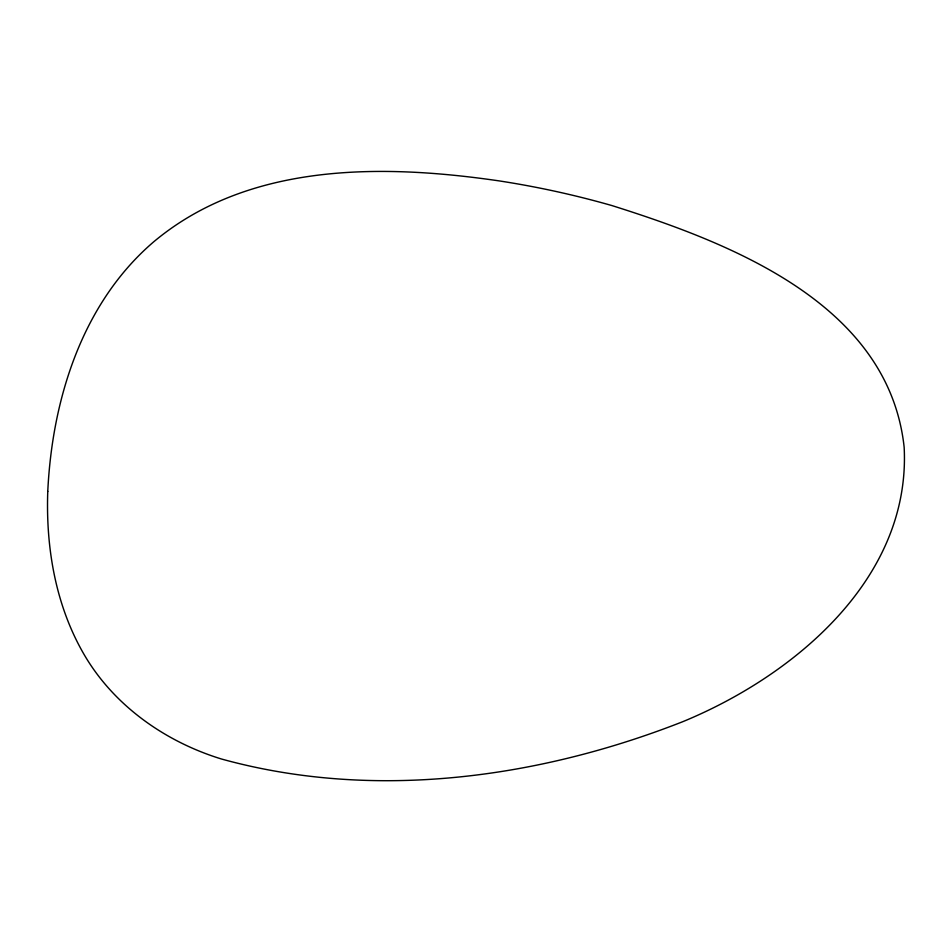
<?xml version="1.0" encoding="UTF-8"?>
<svg xmlns="http://www.w3.org/2000/svg" width="952" height="952" viewBox="0 0 952 952"><rect width="100%" height="100%" fill="white"/><g stroke="black" fill="none" stroke-linecap="round" stroke-linejoin="round"><path stroke-width="1.43" d="M47.767 491.47C45.815 546.519 55.145 603.08 82.396 651.537C112.003 704.385 164.244 741.441 221.554 759.03C373.279 800.929 537.832 778.617 682.691 721.723C793.706 676.039 911.04 578.768 904.15 447.226C888.609 303.89 730.815 243.057 611.862 205.549A917.787 917.787 0 0 0 499.229 180.904C382.954 163.922 248.865 162.078 153.689 241.832C81.931 303.224 52.134 399.792 47.767 491.47"/></g></svg>
